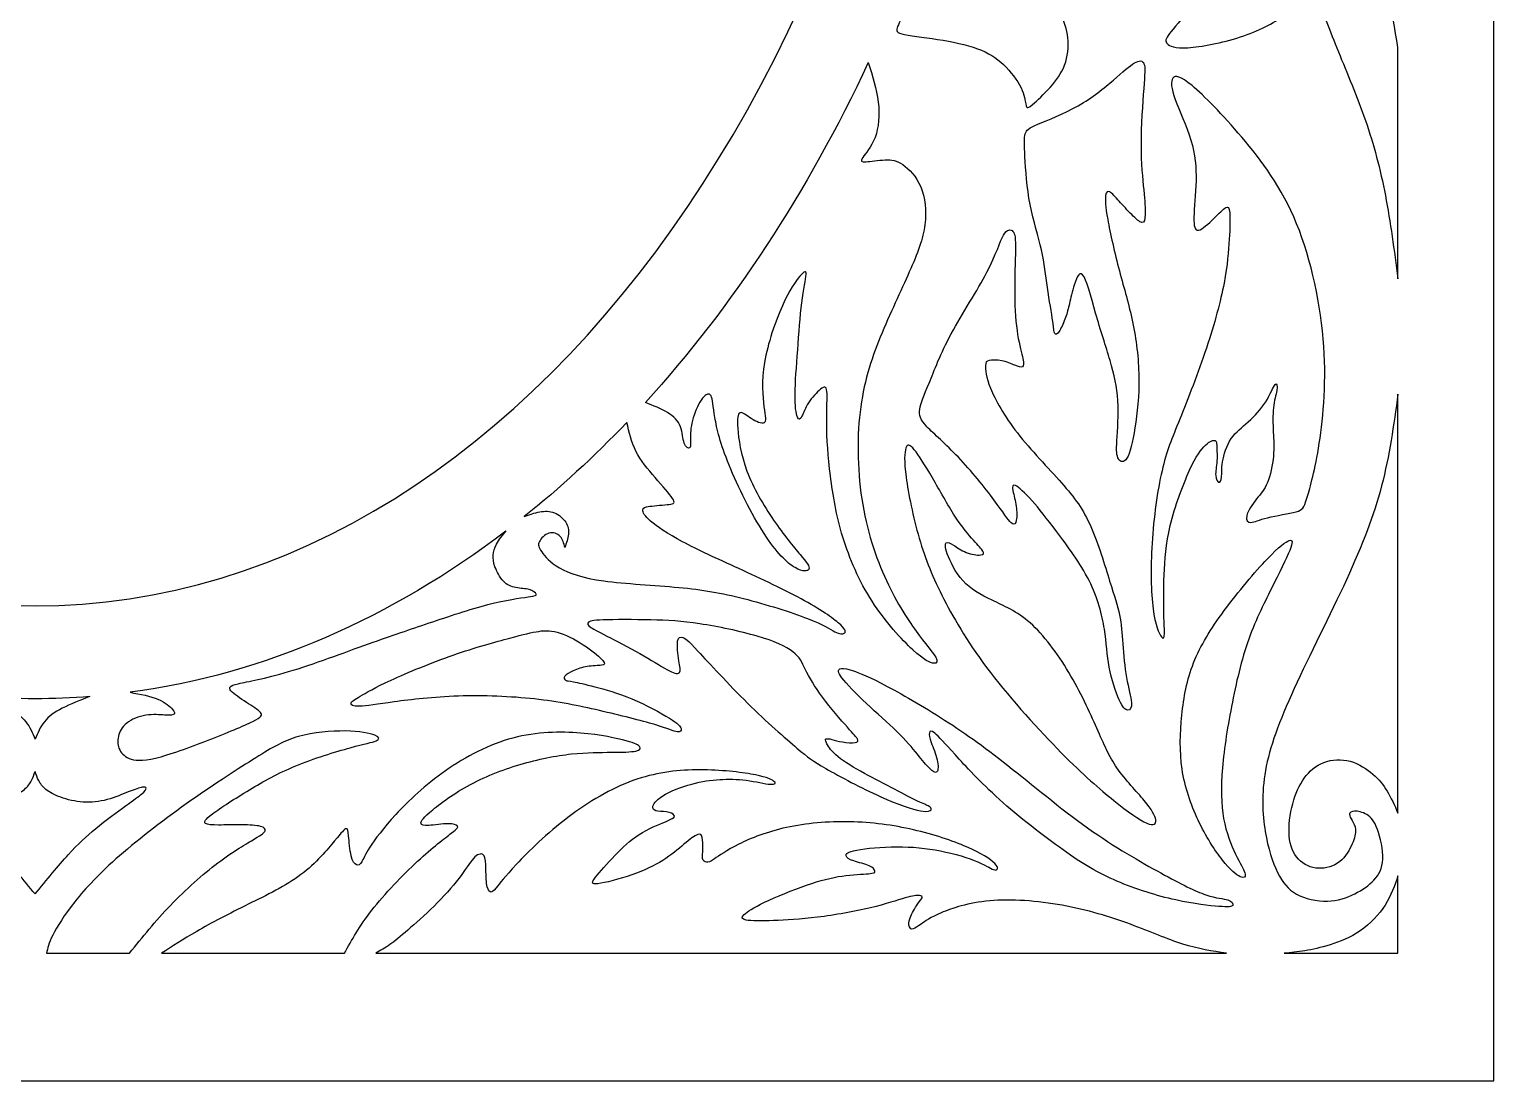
# Model space of a CAD drawing. Header units: millimetres. Extents: x 132 to 443, y 14 to 405.
# Drawn here: x 286.6 to 442.7, y 13.8 to 125.8 of the extents above; entities that cross this region are included whole.
import ezdxf

# ---------------------------------------------------------------- set-up
doc = ezdxf.new("R2010")
doc.units = ezdxf.units.MM
for name, color, linetype in [('Default', 7, 'Continuous'), ('DV1_Layer_1', 7, 'Continuous'), ('Layer_1', 7, 'Continuous')]:
    doc.layers.add(name, color=color, linetype=linetype)

# ---------------------------------------------------------------- blocks, each defined once
blk = doc.blocks.new('SE')
at = {"layer": 'DV1_Layer_1', "color": 7, "linetype": 'Continuous'}
for points, knots in [([(188.83, 209.61), (188.83, 129.43), (232.9, 64.4), (287.23, 64.4), (341.56, 64.4), (385.62, 129.43), (385.62, 209.61)], [0, 0, 0, 0, 0.333333, 0.333333, 0.333333, 1, 1, 1, 1]), ([(395.4, 152.5), (395.91, 153.67), (396.51, 155.11), (397.7, 157.11), (398.29, 157.68), (399.02, 157.83), (399.75, 157.98), (400.62, 157.72), (401.17, 157.82), (401.73, 157.92), (401.97, 158.38), (402.22, 158.84), (401.16, 159.29), (400.11, 159.73), (399.55, 160.86), (398.99, 161.99), (398.93, 163.81), (398.9, 165.54), (398.88, 167.27), (398.89, 168.92), (399.08, 170.33), (399.26, 171.74), (399.62, 172.93), (399.86, 173.57), (400.11, 174.21), (400.23, 174.31), (400.52, 174.09), (400.81, 173.87), (401.25, 173.33), (402.39, 171.2), (403.09, 169.62), (403.67, 168.04), (404.25, 166.46), (404.7, 164.89), (405.13, 162.33), (405.1, 161.35), (404.88, 159.89), (404.67, 159.42), (404.48, 158.95), (404.83, 158.79), (405.19, 158.64), (405.56, 158.56), (405.93, 158.49), (406.32, 158.51), (406.67, 158.79), (407.02, 159.08), (407.33, 159.63), (407.52, 160.09), (407.7, 160.55), (407.76, 160.91), (407.86, 161.04), (407.96, 161.18), (408.1, 161.09), (408.6, 160.58), (408.96, 160.15), (409.26, 159.01), (409.56, 157.86), (409.8, 156.01), (409.89, 154.09), (409.97, 152.18), (409.9, 150.21), (409.49, 148.33), (409.09, 146.45), (408.34, 144.67), (407.62, 143.36), (406.9, 142.06), (406.2, 141.23), (405.38, 140.38), (404.56, 139.53), (403.62, 138.66), (401.96, 137.56), (401.25, 137.33), (399.68, 137.04), (398.82, 136.99), (397.98, 137.12), (397.14, 137.26), (396.31, 137.59), (395.76, 137.91), (395.21, 138.23), (394.94, 138.54), (394.71, 138.66), (394.49, 138.77), (394.32, 138.69), (394.07, 137.89), (393.98, 137.17), (394.01, 136.11), (394.04, 135.04), (394.18, 133.63), (394.61, 132.15), (395.05, 130.67), (395.78, 129.13), (396.3, 128), (396.82, 126.88), (397.14, 126.16), (397.27, 125.26), (397.41, 124.36), (397.36, 123.28), (397.09, 122.36), (396.81, 121.44), (396.29, 120.68), (395.66, 119.93), (395.02, 119.18), (394.26, 118.44), (393.8, 118.02), (393.34, 117.61), (393.17, 117.52), (393.05, 117.51), (392.94, 117.49), (392.88, 117.55), (392.77, 118.22), (392.71, 118.84), (392.32, 119.61), (391.94, 120.39), (391.22, 121.34), (390.45, 122.07), (389.68, 122.81), (388.85, 123.34), (387.67, 123.76), (386.5, 124.19), (384.97, 124.52), (383.43, 124.76), (381.88, 124.99), (380.33, 125.13), (378.89, 125.55), (379.02, 125.82), (379.47, 126.83), (379.81, 127.58), (380.47, 128.44), (381.14, 129.3), (382.14, 130.29), (383.45, 131.26), (384.77, 132.23), (386.4, 133.19), (387.84, 134.37), (389.28, 135.54), (390.54, 136.94), (391.68, 138.37), (392.82, 139.8), (393.85, 141.26), (395.34, 143.53), (395.79, 144.34), (396.18, 144.9), (396.56, 145.45), (396.88, 145.75), (397.27, 145.89), (397.66, 146.03), (398.13, 146), (398.43, 145.85), (398.72, 145.7), (398.83, 145.43), (398.95, 145.15), (399.15, 145.85), (399.35, 146.55), (399.19, 147.1), (399.03, 147.64), (398.52, 148.03), (397.19, 148.3), (396.38, 148.18), (395.74, 148.01), (395.09, 147.84), (394.62, 147.61), (393.99, 147.44), (393.84, 147.5), (393.82, 147.86), (393.81, 148.22), (393.94, 148.9), (394.21, 149.67), (394.48, 150.45), (394.89, 151.34), (395.4, 152.5)], [0, 0, 0, 0, 0.016129, 0.016129, 0.032258, 0.032258, 0.032258, 0.048387, 0.048387, 0.048387, 0.064516, 0.064516, 0.064516, 0.080645, 0.080645, 0.080645, 0.096774, 0.096774, 0.096774, 0.112903, 0.112903, 0.112903, 0.129032, 0.129032, 0.129032, 0.145161, 0.145161, 0.145161, 0.16129, 0.16129, 0.177419, 0.177419, 0.177419, 0.193548, 0.193548, 0.209677, 0.209677, 0.225806, 0.225806, 0.225806, 0.241935, 0.241935, 0.241935, 0.258065, 0.258065, 0.258065, 0.274194, 0.274194, 0.274194, 0.290323, 0.290323, 0.290323, 0.306452, 0.306452, 0.322581, 0.322581, 0.322581, 0.33871, 0.33871, 0.33871, 0.354839, 0.354839, 0.354839, 0.370968, 0.370968, 0.370968, 0.387097, 0.387097, 0.387097, 0.403226, 0.403226, 0.419355, 0.419355, 0.435484, 0.435484, 0.435484, 0.451613, 0.451613, 0.451613, 0.467742, 0.467742, 0.467742, 0.483871, 0.483871, 0.5, 0.5, 0.5, 0.516129, 0.516129, 0.516129, 0.532258, 0.532258, 0.532258, 0.548387, 0.548387, 0.548387, 0.564516, 0.564516, 0.564516, 0.580645, 0.580645, 0.580645, 0.596774, 0.596774, 0.596774, 0.612903, 0.612903, 0.612903, 0.629032, 0.629032, 0.645161, 0.645161, 0.645161, 0.66129, 0.66129, 0.66129, 0.677419, 0.677419, 0.677419, 0.693548, 0.693548, 0.693548, 0.709677, 0.709677, 0.725806, 0.725806, 0.741935, 0.741935, 0.741935, 0.758065, 0.758065, 0.758065, 0.774194, 0.774194, 0.774194, 0.790323, 0.790323, 0.790323, 0.806452, 0.806452, 0.822581, 0.822581, 0.822581, 0.83871, 0.83871, 0.83871, 0.854839, 0.854839, 0.854839, 0.870968, 0.870968, 0.870968, 0.887097, 0.887097, 0.887097, 0.903226, 0.903226, 0.919355, 0.919355, 0.919355, 0.935484, 0.935484, 0.951613, 0.951613, 0.951613, 0.967742, 0.967742, 0.967742, 1, 1, 1, 1]), ([(432.5, 123.88), (431.85, 127.88), (431.19, 131.89), (430, 135.84), (428.81, 139.79), (427.09, 143.68), (424.16, 148.68), (421.23, 153.67), (417.08, 159.77), (414.27, 163.67), (411.47, 167.58), (410.01, 169.3), (409.19, 170.2), (408.38, 171.1), (408.21, 171.19), (408.11, 171.06), (408, 170.93), (407.98, 170.59), (408.39, 169.77), (408.81, 168.95), (409.66, 167.67), (410.82, 165.02), (411.98, 162.37), (413.44, 158.36), (414.49, 154.34), (415.53, 150.32), (416.16, 146.29), (416.06, 142.9), (415.96, 139.5), (415.13, 136.76), (414.03, 134.32), (412.93, 131.89), (410.18, 127.66), (408.58, 125.94), (408.15, 125.38), (407.72, 124.82), (407.66, 124.56), (407.9, 124.31), (408.15, 124.05), (409.24, 123.53), (416.02, 124.82), (419.28, 126.48), (420.35, 127.35), (421.43, 128.23), (421.94, 129.14), (422.42, 129.54), (422.89, 129.94), (423.32, 129.83), (423.9, 128.77), (424.49, 127.71), (425.98, 123.71), (428.15, 118.67), (429.04, 116.11), (429.93, 113.55), (430.61, 110.94), (431.16, 108.12), (431.7, 105.3), (432.1, 102.27), (432.5, 99.24)], [0, 0, 0, 0, 0.043478, 0.043478, 0.043478, 0.086957, 0.086957, 0.086957, 0.130435, 0.130435, 0.130435, 0.173913, 0.173913, 0.173913, 0.217391, 0.217391, 0.217391, 0.26087, 0.26087, 0.26087, 0.304348, 0.304348, 0.304348, 0.347826, 0.347826, 0.347826, 0.391304, 0.391304, 0.391304, 0.434783, 0.434783, 0.434783, 0.478261, 0.521739, 0.521739, 0.521739, 0.565217, 0.565217, 0.565217, 0.608696, 0.652174, 0.695652, 0.695652, 0.695652, 0.73913, 0.73913, 0.73913, 0.782609, 0.782609, 0.782609, 0.826087, 0.869565, 0.869565, 0.869565, 0.913043, 0.913043, 0.913043, 1, 1, 1, 1]), ([(376.04, 122.29), (376.49, 120.87), (376.94, 119.46), (377.1, 118.08), (377.27, 116.69), (377.15, 115.35), (376.77, 114.32), (376.38, 113.29), (375.72, 112.57), (375.45, 112.17), (375.18, 111.77), (375.41, 111.6), (377.12, 111.89), (377.83, 111.91), (378.53, 111.94), (379.07, 111.86), (379.73, 111.41), (380.39, 110.97), (381.16, 110.17), (381.63, 109.05), (382.1, 107.94), (382.45, 105.07), (380.73, 100.44), (378.33, 95.51), (377.32, 93.04), (376.32, 90.56), (375.52, 88.07), (375.16, 85.04), (374.81, 82.01), (374.89, 78.43), (375.45, 75.18), (376.01, 71.93), (378.07, 66.09), (381.85, 60.6), (382.99, 59.34), (383.23, 58.91), (383.48, 58.48), (383.31, 58.02), (381.99, 58.6), (380.79, 59.7), (379.59, 60.8), (377.84, 62.72), (376.45, 64.88), (375.06, 67.04), (374.03, 69.44), (373.33, 71.73), (372.63, 74.02), (372.26, 76.2), (372.01, 78.25), (371.75, 80.3), (371.62, 82.23), (371.61, 83.82), (371.59, 85.41), (371.7, 86.65), (371.63, 87.25), (371.57, 87.84), (371.34, 87.79), (370.96, 87.47), (370.57, 87.16), (370.03, 86.59), (369.67, 86.03), (369.31, 85.47), (369.14, 84.93), (368.97, 84.6), (368.8, 84.27), (368.62, 84.15), (368.48, 84.51), (368.34, 84.87), (368.22, 85.7), (368.24, 86.96), (368.25, 88.22), (368.39, 89.91), (368.52, 91.67), (368.65, 93.43), (368.77, 95.26), (368.95, 96.7), (369.14, 98.15), (369.4, 99.21), (369.41, 99.69), (369.43, 100.17), (369.21, 100.07), (368.31, 99.01), (367.63, 98.05), (366.88, 96.38), (366.13, 94.71), (365.32, 92.34), (364.65, 88.33), (364.79, 86.7), (364.92, 85.62), (365.06, 84.54), (365.18, 84.02), (364.94, 83.89), (364.69, 83.76), (363.47, 84.3), (362.63, 85.05), (362.38, 84.98), (362.13, 84.9), (362.05, 84.38), (362.13, 83.29), (362.21, 82.19), (362.45, 80.53), (363.11, 78.75), (363.78, 76.98), (364.87, 75.1), (367.02, 71.96), (368.08, 70.7), (368.78, 69.86), (369.48, 69.01), (369.83, 68.58), (369.72, 68.32), (369.62, 68.06), (369.08, 67.97), (368.23, 68.47), (367.39, 68.97), (366.25, 70.06), (364.93, 72.1), (363.62, 74.14), (362.13, 77.11), (361.2, 79.4), (360.27, 81.69), (359.89, 83.29), (359.69, 84.48), (359.49, 85.67), (359.47, 86.44), (359.28, 86.77), (359.09, 87.1), (358.75, 86.99), (358.38, 86.51), (358.01, 86.04), (357.2, 84.38), (357.03, 82.24), (357.15, 81.38), (357.02, 81.25), (356.89, 81.12), (356.57, 81.29), (356.42, 81.73), (356.26, 82.18), (356.26, 82.89), (355.78, 84.09), (355.3, 84.58), (354.64, 84.99), (353.98, 85.4), (353.13, 85.73), (352.28, 86.06)], [0, 0, 0, 0, 0.017857, 0.017857, 0.017857, 0.035714, 0.035714, 0.035714, 0.053571, 0.053571, 0.053571, 0.071429, 0.089286, 0.089286, 0.089286, 0.107143, 0.107143, 0.107143, 0.125, 0.125, 0.125, 0.142857, 0.160714, 0.178571, 0.178571, 0.178571, 0.196429, 0.196429, 0.196429, 0.214286, 0.214286, 0.214286, 0.232143, 0.25, 0.267857, 0.267857, 0.267857, 0.285714, 0.303571, 0.303571, 0.303571, 0.321429, 0.321429, 0.321429, 0.339286, 0.339286, 0.339286, 0.357143, 0.357143, 0.357143, 0.375, 0.375, 0.375, 0.392857, 0.392857, 0.392857, 0.410714, 0.410714, 0.410714, 0.428571, 0.428571, 0.428571, 0.446429, 0.446429, 0.446429, 0.464286, 0.464286, 0.464286, 0.482143, 0.482143, 0.482143, 0.5, 0.5, 0.5, 0.517857, 0.517857, 0.517857, 0.535714, 0.535714, 0.535714, 0.553571, 0.553571, 0.571429, 0.571429, 0.571429, 0.589286, 0.589286, 0.607143, 0.607143, 0.607143, 0.625, 0.625, 0.625, 0.642857, 0.660714, 0.660714, 0.660714, 0.678571, 0.678571, 0.678571, 0.696429, 0.696429, 0.696429, 0.714286, 0.714286, 0.732143, 0.732143, 0.732143, 0.75, 0.75, 0.75, 0.767857, 0.767857, 0.767857, 0.785714, 0.785714, 0.785714, 0.803571, 0.803571, 0.803571, 0.821429, 0.821429, 0.821429, 0.839286, 0.839286, 0.839286, 0.857143, 0.857143, 0.857143, 0.875, 0.892857, 0.910714, 0.910714, 0.910714, 0.928571, 0.928571, 0.928571, 0.946429, 0.946429, 0.964286, 0.964286, 0.964286, 1, 1, 1, 1]), ([(402.18, 120.43), (401.19, 119.58), (398.67, 117.52), (393.35, 115.46), (392.66, 114.95), (392.66, 113.57), (392.74, 112.24), (392.81, 110.91), (392.95, 108.94), (393.29, 107.15), (393.64, 105.36), (394.18, 103.76), (394.51, 102.33), (394.84, 100.9), (394.95, 99.64), (395.14, 98.31), (395.33, 96.97), (395.58, 95.57), (395.71, 94.71), (395.84, 93.86), (395.84, 93.54), (395.92, 93.41), (396.01, 93.28), (396.17, 93.33), (396.38, 93.63), (396.58, 93.92), (396.82, 94.45), (397.19, 95.43), (397.31, 95.88), (397.44, 96.42), (397.57, 96.96), (397.69, 97.58), (397.92, 98.37), (398.15, 99.16), (398.49, 100.12), (398.89, 99.68), (399.29, 99.23), (399.75, 97.39), (400.27, 95.59), (400.79, 93.8), (401.37, 92.05), (401.81, 90.54), (402.25, 89.02), (402.57, 87.73), (402.65, 86.26), (402.74, 84.78), (402.6, 83.12), (402.54, 82.02), (402.48, 80.92), (402.51, 80.37), (402.71, 80.05), (402.91, 79.72), (403.28, 79.6), (403.61, 80.13), (403.94, 80.66), (404.23, 81.83), (404.47, 83.38), (404.71, 84.93), (405.11, 88.76), (404.6, 92.82), (404.21, 94.67), (403.83, 96.52), (403.31, 98.18), (402.81, 100.08), (402.31, 101.98), (401.34, 106.28), (401.28, 107.71), (401.34, 108.12), (401.39, 108.54), (401.54, 108.65), (401.78, 108.51), (402.02, 108.37), (402.37, 107.96), (402.78, 107.51), (403.2, 107.05), (403.68, 106.53), (404.13, 106.09), (404.57, 105.65), (404.97, 105.27), (405.21, 105.25), (405.46, 105.22), (405.54, 105.53), (405.56, 106.1), (405.57, 106.68), (405.52, 107.51), (405.4, 108.72), (405.29, 109.94), (404.94, 113.14), (405.29, 117.95), (405.4, 119.51), (405.52, 121.07), (405.63, 122.5), (404.94, 122.56), (404.41, 122.25), (403.88, 121.93), (403.17, 121.27), (402.18, 120.43)], [0, 0, 0, 0, 0.026316, 0.052632, 0.078947, 0.105263, 0.105263, 0.105263, 0.131579, 0.131579, 0.131579, 0.157895, 0.157895, 0.157895, 0.184211, 0.184211, 0.184211, 0.210526, 0.210526, 0.210526, 0.236842, 0.236842, 0.236842, 0.263158, 0.263158, 0.263158, 0.289474, 0.289474, 0.315789, 0.315789, 0.315789, 0.342105, 0.342105, 0.342105, 0.368421, 0.368421, 0.368421, 0.394737, 0.394737, 0.394737, 0.421053, 0.421053, 0.421053, 0.447368, 0.447368, 0.447368, 0.473684, 0.473684, 0.473684, 0.5, 0.5, 0.5, 0.526316, 0.526316, 0.526316, 0.552632, 0.552632, 0.552632, 0.578947, 0.605263, 0.605263, 0.605263, 0.631579, 0.631579, 0.631579, 0.657895, 0.684211, 0.684211, 0.684211, 0.710526, 0.710526, 0.710526, 0.736842, 0.736842, 0.736842, 0.763158, 0.763158, 0.763158, 0.789474, 0.789474, 0.789474, 0.815789, 0.815789, 0.815789, 0.842105, 0.842105, 0.842105, 0.868421, 0.894737, 0.894737, 0.894737, 0.921053, 0.947368, 0.947368, 0.947368, 1, 1, 1, 1]), ([(409.25, 84.3), (410.09, 86.39), (411.21, 89.25), (412.08, 91.87), (412.96, 94.48), (413.59, 96.86), (413.96, 98.79), (414.33, 100.72), (414.44, 102.21), (414.52, 103.46), (414.59, 104.7), (414.62, 105.7), (414.57, 106.28), (414.53, 106.85), (414.42, 106.99), (414.14, 106.83), (413.87, 106.68), (413.44, 106.22), (412.88, 105.68), (412.33, 105.13), (411.64, 104.5), (411.24, 104.43), (410.84, 104.36), (410.61, 105.33), (411.12, 109.71), (410.78, 113.92), (409.18, 117.18), (408.75, 118.37), (408.32, 119.56), (408.26, 120.3), (408.51, 120.63), (408.75, 120.96), (409.29, 120.87), (410.55, 119.83), (411.81, 118.78), (413.79, 116.78), (415.86, 114.33), (417.94, 111.89), (420.11, 108.99), (421.7, 105.12), (423.29, 101.24), (424.29, 96.37), (424.59, 92.05), (424.89, 87.73), (424.09, 80.17), (423.06, 76.74), (422.76, 75.78), (422.46, 74.82), (422.37, 74.62), (421.64, 74.42), (420.91, 74.22), (419.54, 74.02), (418.61, 73.79), (417.68, 73.56), (417.19, 73.31), (416.83, 73.29), (416.48, 73.28), (416.25, 73.51), (416.38, 73.99), (416.51, 74.48), (416.99, 75.22), (417.44, 75.8), (417.88, 76.37), (418.28, 76.77), (418.59, 77.53), (418.91, 78.29), (419.37, 80.52), (419.25, 82.06), (419.21, 82.92), (419.17, 83.78), (419.11, 85.67), (419.51, 86.87), (419.58, 87.36), (419.65, 87.84), (419.6, 88.22), (419.41, 87.99), (419.22, 87.76), (418.91, 86.93), (418.41, 86.14), (417.91, 85.35), (417.22, 84.61), (416.55, 84.01), (415.88, 83.41), (415.22, 82.95), (414.73, 82.22), (414.24, 81.49), (413.93, 80.49), (413.8, 79.73), (413.67, 78.97), (413.73, 78.46), (413.7, 78.1), (413.67, 77.74), (413.44, 77.34), (413.1, 77.86), (413.07, 78.27), (413.04, 78.69), (413.16, 79.26), (413.2, 79.79), (413.24, 80.32), (413.21, 80.8), (413.2, 81.2), (413.19, 81.61), (413.19, 81.92), (413, 82.01), (412.81, 82.09), (412.07, 81.81), (410.98, 80.37), (410.28, 78.84), (409.58, 77.31), (407.86, 72.62), (407.52, 67.64), (407.52, 63), (407.63, 61.86), (407.62, 61.44), (407.6, 61.03), (407.52, 60.77), (407.28, 61.1), (407.03, 61.43), (406.63, 62.34), (406.4, 64.08), (406.17, 65.81), (406.06, 70.9), (406.86, 76.68), (407.35, 78.79), (407.83, 80.89), (408.41, 82.21), (409.25, 84.3)], [0, 0, 0, 0, 0.019608, 0.019608, 0.019608, 0.039216, 0.039216, 0.039216, 0.058824, 0.058824, 0.058824, 0.078431, 0.078431, 0.078431, 0.098039, 0.098039, 0.098039, 0.117647, 0.117647, 0.117647, 0.137255, 0.137255, 0.137255, 0.156863, 0.176471, 0.196078, 0.215686, 0.215686, 0.215686, 0.235294, 0.235294, 0.235294, 0.254902, 0.254902, 0.254902, 0.27451, 0.27451, 0.27451, 0.294118, 0.294118, 0.294118, 0.313725, 0.313725, 0.313725, 0.333333, 0.352941, 0.352941, 0.352941, 0.372549, 0.372549, 0.372549, 0.392157, 0.392157, 0.392157, 0.411765, 0.411765, 0.411765, 0.431373, 0.431373, 0.431373, 0.45098, 0.45098, 0.45098, 0.470588, 0.470588, 0.470588, 0.490196, 0.509804, 0.509804, 0.509804, 0.529412, 0.54902, 0.54902, 0.54902, 0.568627, 0.568627, 0.568627, 0.588235, 0.588235, 0.588235, 0.607843, 0.607843, 0.607843, 0.627451, 0.627451, 0.627451, 0.647059, 0.647059, 0.647059, 0.666667, 0.666667, 0.666667, 0.686275, 0.705882, 0.705882, 0.705882, 0.72549, 0.72549, 0.72549, 0.745098, 0.745098, 0.745098, 0.764706, 0.764706, 0.764706, 0.784314, 0.803922, 0.803922, 0.803922, 0.823529, 0.843137, 0.862745, 0.882353, 0.882353, 0.882353, 0.901961, 0.901961, 0.901961, 0.921569, 0.921569, 0.921569, 0.941176, 0.960784, 0.960784, 0.960784, 1, 1, 1, 1]), ([(401.77, 67.04), (401.25, 68.7), (399.88, 73.39), (398.05, 75.91), (396.64, 77.5), (395.24, 79.09), (393.35, 81), (391.93, 82.82), (390.52, 84.64), (389.57, 86.36), (389.07, 87.59), (388.57, 88.82), (388.51, 89.56), (388.53, 89.98), (388.54, 90.39), (388.63, 90.48), (388.93, 90.54), (389.23, 90.59), (389.75, 90.62), (390.26, 90.52), (390.78, 90.42), (391.29, 90.19), (391.68, 90.03), (392.06, 89.88), (392.58, 89.71), (392.66, 90.48), (392.15, 92.14), (391.96, 93.3), (391.78, 94.46), (391.66, 95.94), (391.65, 97.62), (391.63, 99.29), (391.72, 101.15), (391.73, 102.34), (391.75, 103.53), (391.63, 104.56), (390.83, 104.56), (390.45, 103.89), (390.06, 103.21), (389.32, 100.52), (386.05, 95.54), (384.89, 93.4), (383.74, 91.25), (383.05, 89.45), (382.52, 88.13), (381.99, 86.81), (381.62, 85.98), (381.52, 85.34), (381.42, 84.7), (381.59, 84.24), (382.3, 83.48), (383.02, 82.72), (384.28, 81.66), (385.64, 80.23), (387, 78.8), (388.46, 77), (389.44, 75.68), (390.43, 74.36), (390.95, 73.53), (391.28, 73.23), (391.61, 72.93), (391.75, 73.16), (391.82, 73.53), (391.89, 73.91), (391.89, 74.94), (391.38, 76.83), (391.38, 77.68), (393.44, 75.8), (395.04, 73.74), (396.14, 72.28), (397.24, 70.82), (398.65, 68.93), (399.58, 67.08), (400.51, 65.24), (400.96, 63.43), (401.21, 61.92), (401.45, 60.4), (401.48, 59.17), (401.72, 57.87), (401.97, 56.56), (402.42, 55.19), (402.8, 54.37), (403.17, 53.56), (403.45, 53.3), (403.7, 53.29), (403.94, 53.27), (404.14, 53.5), (404.1, 54.09), (404.06, 54.67), (403.77, 55.62), (403.57, 56.75), (403.37, 57.88), (403.14, 60.51), (403.03, 62.46), (402.82, 63.43), (402.62, 64.41), (402.28, 65.38), (401.77, 67.04)], [0, 0, 0, 0, 0.025, 0.05, 0.05, 0.05, 0.075, 0.075, 0.075, 0.1, 0.1, 0.1, 0.125, 0.125, 0.125, 0.15, 0.15, 0.15, 0.175, 0.175, 0.175, 0.2, 0.2, 0.2, 0.225, 0.25, 0.275, 0.275, 0.275, 0.3, 0.3, 0.3, 0.325, 0.325, 0.325, 0.35, 0.375, 0.375, 0.375, 0.4, 0.425, 0.425, 0.425, 0.45, 0.45, 0.45, 0.475, 0.475, 0.475, 0.5, 0.5, 0.5, 0.525, 0.525, 0.525, 0.55, 0.55, 0.55, 0.575, 0.575, 0.575, 0.6, 0.6, 0.6, 0.625, 0.65, 0.675, 0.7, 0.725, 0.725, 0.725, 0.75, 0.75, 0.75, 0.775, 0.775, 0.775, 0.8, 0.8, 0.8, 0.825, 0.825, 0.825, 0.85, 0.85, 0.85, 0.875, 0.875, 0.875, 0.9, 0.9, 0.9, 0.925, 0.95, 0.95, 0.95, 1, 1, 1, 1]), ([(432.5, 86.96), (432.05, 83.67), (431.59, 80.37), (430.76, 77.18), (429.93, 73.99), (427.52, 67.81), (423.06, 59.11), (421.44, 55.58), (419.83, 52.04), (418.82, 49.32), (418.38, 46.86), (417.94, 44.4), (418.05, 42.2), (418.35, 40.36), (418.65, 38.53), (419.14, 37.07), (419.67, 35.99), (420.2, 34.9), (420.77, 34.18), (421.69, 33.68), (422.6, 33.18), (425.12, 32.61), (427.07, 33.3), (427.9, 33.71), (428.73, 34.13), (429.41, 34.61), (429.94, 35.18), (430.47, 35.76), (430.84, 36.41), (430.89, 37.4), (430.93, 38.39), (430.64, 39.71), (430.31, 40.58), (429.99, 41.45), (429.61, 41.88), (429.17, 42.15), (428.73, 42.42), (428.21, 42.54), (427.87, 42.53), (427.52, 42.51), (427.35, 42.37), (427.34, 42.18), (427.32, 42), (427.47, 41.77), (427.62, 41.51), (427.78, 41.25), (428.12, 40.68), (427.9, 39.65), (427.62, 39.02), (427.35, 38.39), (426.92, 37.65), (426.29, 37.14), (425.66, 36.64), (424.83, 36.39), (424.03, 36.43), (423.23, 36.47), (422.46, 36.82), (421.9, 37.4), (421.34, 37.99), (420.65, 39.65), (421.17, 43.51), (422.37, 46.17), (423.75, 47.38), (424.6, 47.71), (425.46, 48.03), (426.49, 48.09), (427.42, 47.83), (428.35, 47.58), (429.18, 47), (429.83, 46.45), (430.47, 45.89), (430.93, 45.34), (431.34, 44.66), (431.76, 43.97), (432.13, 43.14), (432.5, 42.31)], [0, 0, 0, 0, 0.033333, 0.033333, 0.033333, 0.066667, 0.1, 0.1, 0.1, 0.133333, 0.133333, 0.133333, 0.166667, 0.166667, 0.166667, 0.2, 0.2, 0.2, 0.233333, 0.233333, 0.233333, 0.266667, 0.3, 0.3, 0.3, 0.333333, 0.333333, 0.333333, 0.366667, 0.366667, 0.366667, 0.4, 0.4, 0.4, 0.433333, 0.433333, 0.433333, 0.466667, 0.466667, 0.466667, 0.5, 0.5, 0.5, 0.533333, 0.533333, 0.533333, 0.566667, 0.6, 0.6, 0.6, 0.633333, 0.633333, 0.633333, 0.666667, 0.666667, 0.666667, 0.7, 0.7, 0.7, 0.733333, 0.766667, 0.8, 0.833333, 0.833333, 0.833333, 0.866667, 0.866667, 0.866667, 0.9, 0.9, 0.9, 0.933333, 0.933333, 0.933333, 1, 1, 1, 1]), ([(339.37, 73.9), (339.92, 74.1), (340.48, 74.31), (341.02, 74.41), (341.56, 74.51), (342.09, 74.51), (342.58, 74.31), (343.07, 74.11), (343.53, 73.71), (343.79, 73.31), (344.06, 72.9), (344.13, 72.48), (344.08, 72.03), (344.03, 71.58), (343.86, 71.1), (343.69, 70.61), (343.59, 71.06), (343.49, 71.5), (343.2, 71.8), (342.91, 72.1), (342.44, 72.26), (341.56, 72), (341.14, 71.58), (340.98, 71.24), (340.81, 70.9), (340.9, 70.63), (341.23, 70.16), (341.56, 69.69), (342.13, 69.01), (343.13, 68.44), (344.13, 67.86), (345.56, 67.37), (350.13, 66.74), (353.27, 66.6), (355.83, 66.36), (358.39, 66.12), (360.38, 65.77), (362.74, 65.17), (365.11, 64.57), (367.85, 63.72), (369.57, 63.04), (371.29, 62.37), (371.99, 61.89), (372.49, 61.64), (372.99, 61.39), (373.29, 61.37), (373.47, 61.47), (373.64, 61.57), (373.7, 61.79), (373.1, 62.36), (372.49, 62.93), (371.22, 63.86), (369.25, 64.94), (367.28, 66.03), (364.61, 67.27), (362.25, 68.36), (359.89, 69.44), (357.85, 70.37), (354.65, 72.07), (352.34, 73.61), (352, 74.38), (352, 74.62), (352.01, 74.85), (352.2, 74.94), (352.76, 75.01), (353.32, 75.08), (354.27, 75.14), (354.81, 75.21), (355.35, 75.28), (355.49, 75.37), (355.18, 75.84), (354.87, 76.31), (354.1, 77.17), (352.55, 78.95), (351.78, 79.88), (351.28, 80.87), (350.78, 81.86), (350.55, 82.91), (350.31, 83.95)], [0, 0, 0, 0, 0.034483, 0.034483, 0.034483, 0.068966, 0.068966, 0.068966, 0.103448, 0.103448, 0.103448, 0.137931, 0.137931, 0.137931, 0.172414, 0.172414, 0.172414, 0.206897, 0.206897, 0.206897, 0.241379, 0.241379, 0.275862, 0.275862, 0.275862, 0.310345, 0.310345, 0.310345, 0.344828, 0.344828, 0.344828, 0.37931, 0.37931, 0.413793, 0.413793, 0.413793, 0.448276, 0.448276, 0.448276, 0.482759, 0.482759, 0.482759, 0.517241, 0.517241, 0.517241, 0.551724, 0.551724, 0.551724, 0.586207, 0.586207, 0.586207, 0.62069, 0.62069, 0.62069, 0.655172, 0.655172, 0.655172, 0.689655, 0.689655, 0.724138, 0.758621, 0.758621, 0.758621, 0.793103, 0.793103, 0.793103, 0.827586, 0.827586, 0.827586, 0.862069, 0.862069, 0.862069, 0.896552, 0.896552, 0.931034, 0.931034, 0.931034, 1, 1, 1, 1]), ([(396.61, 48.75), (394.27, 51.13), (391.32, 54.36), (389.07, 57.28), (386.83, 60.2), (383.74, 65.41), (382.13, 69.36), (381.47, 71.6), (380.82, 73.85), (380.3, 76.37), (380.07, 78.1), (379.84, 79.83), (379.9, 80.78), (380.06, 81.22), (380.21, 81.66), (380.47, 81.61), (380.94, 81.03), (381.42, 80.46), (382.1, 79.37), (382.88, 78.04), (383.65, 76.71), (384.51, 75.14), (385.28, 73.95), (386.05, 72.76), (387.43, 71.16), (388.11, 70.47), (388.26, 70.23), (388.4, 69.99), (388.29, 69.7), (387.03, 69.87), (386.48, 70.09), (385.94, 70.3), (385.48, 70.64), (385.12, 70.87), (384.77, 71.1), (384.51, 71.22), (384.36, 71.12), (384.22, 71.02), (384.19, 70.7), (384.46, 69.94), (384.74, 69.18), (385.31, 67.98), (386.12, 67.08), (386.94, 66.18), (388, 65.58), (389.23, 64.99), (390.46, 64.41), (393.27, 63.26), (397.64, 57.42), (399.65, 53.07), (400.41, 51.35), (401.16, 49.64), (401.68, 48.38), (402.55, 47.12), (403.43, 45.86), (404.66, 44.6), (405.46, 43.64), (406.26, 42.68), (406.63, 42.02), (406.69, 41.58), (406.75, 41.14), (406.49, 40.91), (405.73, 41.24), (404.97, 41.57), (403.71, 42.45), (402.21, 43.66), (400.71, 44.86), (398.96, 46.37), (396.61, 48.75)], [0, 0, 0, 0, 0.037037, 0.037037, 0.037037, 0.074074, 0.111111, 0.111111, 0.111111, 0.148148, 0.148148, 0.148148, 0.185185, 0.185185, 0.185185, 0.222222, 0.222222, 0.222222, 0.259259, 0.259259, 0.259259, 0.296296, 0.296296, 0.296296, 0.333333, 0.37037, 0.37037, 0.37037, 0.407407, 0.444444, 0.444444, 0.444444, 0.481481, 0.481481, 0.481481, 0.518519, 0.518519, 0.518519, 0.555556, 0.555556, 0.555556, 0.592593, 0.592593, 0.592593, 0.62963, 0.62963, 0.62963, 0.666667, 0.703704, 0.740741, 0.740741, 0.740741, 0.777778, 0.777778, 0.777778, 0.814815, 0.814815, 0.814815, 0.851852, 0.851852, 0.851852, 0.888889, 0.888889, 0.888889, 0.925926, 0.925926, 0.925926, 1, 1, 1, 1]), ([(297.35, 55.18), (298.45, 54.98), (299.54, 54.79), (300.33, 54.45), (301.13, 54.12), (301.63, 53.65), (301.89, 53.36), (302.14, 53.06), (302.16, 52.95), (302.04, 52.86), (301.93, 52.78), (301.69, 52.72), (300.76, 52.76), (299.39, 52.96), (297.76, 52.42), (297.2, 52.04), (296.63, 51.66), (296.32, 51.18), (296.16, 50.68), (296, 50.18), (296, 49.15), (296.69, 48.38), (297.25, 48.14), (297.82, 47.91), (298.6, 47.82), (300.07, 48.17), (301.54, 48.52), (303.7, 49.31), (305.69, 50.08), (307.67, 50.85), (309.48, 51.61), (311.4, 52.56), (311.5, 52.76), (311.25, 53.04), (311, 53.32), (310.4, 53.68), (309.75, 54.1), (309.1, 54.52), (308.4, 55.01), (308.11, 55.34), (307.81, 55.68), (307.93, 55.86), (308.89, 56.1), (309.86, 56.33), (311.67, 56.62), (314.25, 57.39), (316.84, 58.16), (320.19, 59.42), (322.78, 60.35), (325.36, 61.27), (327.18, 61.87), (329.23, 62.57), (331.29, 63.26), (333.59, 64.04), (335.5, 64.54), (337.42, 65.03), (338.94, 65.23), (340.6, 65.47), (340.73, 65.52), (340.65, 65.65), (340.57, 65.79), (340.29, 66.02), (339.89, 66.13), (339.49, 66.24), (338.97, 66.24), (338.49, 66.34), (338, 66.43), (337.54, 66.61), (337.15, 67.02), (336.76, 67.43), (336.43, 68.06), (336.07, 69.06), (336.05, 69.43), (336.09, 70.17), (336.16, 70.54), (336.41, 70.98), (336.64, 71.39), (337.06, 71.93), (337.46, 72.4)], [0, 0, 0, 0, 0.033333, 0.033333, 0.033333, 0.066667, 0.066667, 0.066667, 0.1, 0.1, 0.1, 0.133333, 0.133333, 0.166667, 0.2, 0.2, 0.2, 0.233333, 0.233333, 0.233333, 0.266667, 0.3, 0.3, 0.3, 0.333333, 0.333333, 0.333333, 0.366667, 0.366667, 0.366667, 0.4, 0.4, 0.433333, 0.433333, 0.433333, 0.466667, 0.466667, 0.466667, 0.5, 0.5, 0.5, 0.533333, 0.533333, 0.533333, 0.566667, 0.566667, 0.566667, 0.6, 0.6, 0.6, 0.633333, 0.633333, 0.633333, 0.666667, 0.666667, 0.666667, 0.7, 0.7, 0.733333, 0.733333, 0.733333, 0.766667, 0.766667, 0.766667, 0.8, 0.8, 0.8, 0.833333, 0.833333, 0.833333, 0.866667, 0.866667, 0.9, 0.9, 0.933333, 0.933333, 0.933333, 1, 1, 1, 1]), ([(337.46, 72.4), (337.44, 72.39), (337.42, 72.37), (337.4, 72.36), (325.26, 63.11), (311.72, 57.11), (297.35, 55.18)], [0, 0, 0, 0, 0.333333, 0.333333, 0.333333, 1, 1, 1, 1]), ([(413.73, 46.36), (413.86, 48.4), (414.21, 50.76), (414.67, 53.22), (415.13, 55.68), (415.7, 58.22), (416.46, 60.44), (417.22, 62.66), (418.17, 64.55), (419.01, 66.24), (419.85, 67.93), (420.6, 69.41), (420.96, 70.3), (421.31, 71.19), (421.26, 71.76), (419.83, 70.73), (418.55, 69.38), (417.28, 68.04), (413.61, 63.69), (411.44, 60.14), (410.72, 58.32), (410.01, 56.51), (409.66, 54.65), (409.46, 52.74), (409.26, 50.84), (409.21, 48.89), (409.49, 46.99), (409.78, 45.09), (411.04, 41.37), (412.98, 38.33), (413.8, 37.3), (414.62, 36.27), (415.27, 35.73), (415.69, 35.53), (416.1, 35.33), (416.28, 35.47), (416.2, 35.81), (416.13, 36.16), (415.82, 36.7), (415.37, 37.59), (414.93, 38.48), (414.36, 39.71), (414.03, 41.17), (413.7, 42.63), (413.61, 44.33), (413.73, 46.36)], [0, 0, 0, 0, 0.055556, 0.055556, 0.055556, 0.111111, 0.111111, 0.111111, 0.166667, 0.166667, 0.166667, 0.222222, 0.222222, 0.222222, 0.277778, 0.333333, 0.333333, 0.333333, 0.388889, 0.444444, 0.444444, 0.444444, 0.5, 0.5, 0.5, 0.555556, 0.555556, 0.555556, 0.611111, 0.666667, 0.666667, 0.666667, 0.722222, 0.722222, 0.722222, 0.777778, 0.777778, 0.777778, 0.833333, 0.833333, 0.833333, 0.888889, 0.888889, 0.888889, 1, 1, 1, 1]), ([(368.44, 49.24), (367.22, 50.28), (365.22, 52.01), (363.18, 54.02), (361.14, 56.03), (359.05, 58.33), (357.89, 59.56), (356.74, 60.79), (356.51, 60.95), (356.27, 61.02), (356.04, 61.1), (355.79, 61.1), (355.72, 60.63), (355.65, 60.16), (355.75, 59.22), (355.85, 58.55), (355.95, 57.88), (356.05, 57.48), (355.93, 57.3), (355.81, 57.12), (355.47, 57.16), (354.2, 57.8), (353.27, 58.4), (350.97, 59.73), (349.6, 60.46), (348.56, 60.99), (347.53, 61.52), (346.83, 61.85), (346.11, 62.35), (346.1, 62.52), (346.22, 62.64), (346.34, 62.77), (346.86, 62.94), (353.15, 62.94), (356.15, 62.77), (358.09, 62.48), (360.02, 62.19), (362.39, 61.69), (366.02, 60.63), (367.28, 60.07), (368.01, 59.51), (368.75, 58.95), (368.96, 58.38), (369.35, 57.59), (369.75, 56.8), (370.32, 55.8), (371.16, 54.66), (372, 53.52), (373.12, 52.23), (373.81, 51.46), (374.5, 50.68), (374.77, 50.41), (374.89, 50.21), (375, 50.01), (374.96, 49.88), (374.65, 49.83), (374.34, 49.78), (373.77, 49.81), (373.3, 49.89), (372.83, 49.96), (372.46, 50.09), (372.17, 50.16), (371.87, 50.24), (371.66, 50.25), (371.55, 50.21), (371.45, 50.18), (371.45, 50.01), (371.96, 49.06), (372.57, 48.52), (373.19, 47.98), (374.16, 47.37), (375.22, 46.77), (376.29, 46.17), (377.44, 45.58), (378.47, 45.04), (379.5, 44.51), (380.4, 44.02), (381.06, 43.7), (381.73, 43.38), (382.16, 43.22), (382.42, 43.08), (382.68, 42.94), (382.78, 42.81), (382.73, 42.67), (382.67, 42.54), (382.46, 42.4), (381.61, 42.56), (380.76, 42.72), (379.27, 43.2), (377.32, 44.07), (375.37, 44.95), (372.96, 46.24), (371.53, 47.05), (370.1, 47.87), (369.66, 48.21), (368.44, 49.24)], [0, 0, 0, 0, 0.027778, 0.027778, 0.027778, 0.055556, 0.055556, 0.055556, 0.083333, 0.083333, 0.083333, 0.111111, 0.111111, 0.111111, 0.138889, 0.138889, 0.138889, 0.166667, 0.166667, 0.166667, 0.194444, 0.194444, 0.222222, 0.222222, 0.25, 0.25, 0.25, 0.277778, 0.277778, 0.305556, 0.305556, 0.305556, 0.333333, 0.361111, 0.388889, 0.388889, 0.388889, 0.416667, 0.416667, 0.444444, 0.444444, 0.444444, 0.472222, 0.472222, 0.472222, 0.5, 0.5, 0.5, 0.527778, 0.527778, 0.527778, 0.555556, 0.555556, 0.555556, 0.583333, 0.583333, 0.583333, 0.611111, 0.611111, 0.611111, 0.638889, 0.638889, 0.638889, 0.666667, 0.666667, 0.666667, 0.694444, 0.722222, 0.722222, 0.722222, 0.75, 0.75, 0.75, 0.777778, 0.777778, 0.777778, 0.805556, 0.805556, 0.805556, 0.833333, 0.833333, 0.833333, 0.861111, 0.861111, 0.861111, 0.888889, 0.888889, 0.888889, 0.916667, 0.916667, 0.916667, 0.944444, 0.944444, 0.944444, 1, 1, 1, 1]), ([(337.83, 60.96), (336.33, 60.56), (334.16, 59.97), (331.8, 59.15), (329.45, 58.33), (326.91, 57.28), (325.17, 56.48), (323.44, 55.68), (322.51, 55.13), (321.89, 54.76), (321.27, 54.39), (320.95, 54.19), (320.87, 53.83), (321.09, 53.68), (321.81, 53.7), (322.52, 53.72), (323.72, 53.92), (327.31, 54.41), (329.69, 54.69), (332.35, 54.78), (335, 54.86), (337.93, 54.75), (340.47, 54.47), (343.01, 54.19), (345.17, 53.75), (347.38, 53.24), (349.6, 52.73), (351.87, 52.16), (353.3, 51.74), (354.72, 51.31), (355.31, 51.02), (356.02, 50.91), (356.28, 51.25), (355.51, 52.15), (352.34, 53.86), (349.35, 55.11), (347.95, 55.49), (345.83, 56.05), (345.1, 56.22), (344.62, 56.3), (344.14, 56.39), (343.91, 56.39), (343.63, 56.55), (343.57, 56.7), (343.71, 56.89), (343.84, 57.08), (344.17, 57.29), (345.01, 57.68), (345.53, 57.85), (346.09, 57.93), (346.66, 58.02), (347.27, 58.02), (347.61, 58.07), (347.95, 58.12), (348.03, 58.22), (347.47, 58.89), (346.84, 59.46), (345.99, 60.04), (345.14, 60.62), (344.07, 61.2), (342.33, 61.79), (341.66, 61.79), (340.91, 61.68), (340.16, 61.57), (339.33, 61.36), (337.83, 60.96)], [0, 0, 0, 0, 0.037037, 0.037037, 0.037037, 0.074074, 0.074074, 0.074074, 0.111111, 0.111111, 0.111111, 0.148148, 0.148148, 0.185185, 0.185185, 0.185185, 0.222222, 0.222222, 0.259259, 0.259259, 0.259259, 0.296296, 0.296296, 0.296296, 0.333333, 0.333333, 0.333333, 0.37037, 0.37037, 0.37037, 0.407407, 0.407407, 0.444444, 0.481481, 0.518519, 0.518519, 0.555556, 0.555556, 0.592593, 0.592593, 0.592593, 0.62963, 0.62963, 0.666667, 0.666667, 0.666667, 0.703704, 0.703704, 0.740741, 0.740741, 0.740741, 0.777778, 0.777778, 0.777778, 0.814815, 0.814815, 0.851852, 0.851852, 0.851852, 0.888889, 0.888889, 0.925926, 0.925926, 0.925926, 1, 1, 1, 1]), ([(407.23, 35.93), (405.09, 37.1), (399.53, 40.25), (393.52, 45.34), (390.9, 47.4), (388.29, 49.47), (386.05, 51.04), (383.75, 52.5), (381.45, 53.96), (379.07, 55.3), (377.4, 56.16), (375.72, 57.02), (374.75, 57.39), (374.12, 57.58), (373.49, 57.77), (373.2, 57.77), (373.02, 57.67), (372.83, 57.56), (372.75, 57.36), (373.22, 56.73), (373.69, 56.11), (374.72, 55.05), (375.84, 54), (376.95, 52.96), (378.15, 51.93), (379.1, 51), (380.04, 50.07), (381.42, 48.41), (382.62, 46.95), (383.19, 46.55), (383.35, 46.7), (383.51, 46.86), (383.53, 47.38), (383.39, 47.99), (383.25, 48.61), (382.93, 49.32), (382.75, 49.84), (382.56, 50.35), (382.5, 50.67), (382.55, 50.87), (382.59, 51.07), (382.73, 51.15), (383.13, 50.82), (383.53, 50.5), (384.19, 49.75), (385.29, 48.54), (386.4, 47.32), (387.94, 45.63), (390.02, 43.77), (392.09, 41.91), (394.7, 39.88), (396.81, 38.38), (398.93, 36.87), (400.56, 35.9), (402.54, 35.06), (404.51, 34.21), (406.83, 33.5), (408.81, 33.05), (410.78, 32.61), (412.41, 32.44), (413.41, 32.37), (414.42, 32.29), (414.79, 32.32), (414.89, 32.48), (414.99, 32.64), (414.64, 33.21), (413.16, 33.21), (412.03, 33.6), (410.9, 33.98), (409.38, 34.75), (407.23, 35.93)], [0, 0, 0, 0, 0.037037, 0.074074, 0.074074, 0.074074, 0.111111, 0.111111, 0.111111, 0.148148, 0.148148, 0.148148, 0.185185, 0.185185, 0.185185, 0.222222, 0.222222, 0.222222, 0.259259, 0.259259, 0.259259, 0.296296, 0.296296, 0.296296, 0.333333, 0.333333, 0.333333, 0.37037, 0.407407, 0.444444, 0.444444, 0.444444, 0.481481, 0.481481, 0.481481, 0.518519, 0.518519, 0.518519, 0.555556, 0.555556, 0.555556, 0.592593, 0.592593, 0.592593, 0.62963, 0.62963, 0.62963, 0.666667, 0.666667, 0.666667, 0.703704, 0.703704, 0.703704, 0.740741, 0.740741, 0.740741, 0.777778, 0.777778, 0.777778, 0.814815, 0.814815, 0.814815, 0.851852, 0.851852, 0.851852, 0.888889, 0.925926, 0.925926, 0.925926, 1, 1, 1, 1]), ([(293.08, 54.73), (291.15, 54.58), (289.19, 54.5), (287.23, 54.5), (285.26, 54.5), (283.31, 54.58), (281.37, 54.73)], [0, 0, 0, 0, 0.333333, 0.333333, 0.333333, 1, 1, 1, 1]), ([(281.37, 54.73), (282.43, 54.33), (283.48, 53.92), (284.32, 53.49), (285.16, 53.06), (285.79, 52.61), (286.24, 52.05), (286.69, 51.49), (286.96, 50.84), (287.23, 50.18)], [0, 0, 0, 0, 0.25, 0.25, 0.25, 0.5, 0.5, 0.5, 1, 1, 1, 1]), ([(293.08, 54.73), (292.03, 54.33), (290.98, 53.92), (290.13, 53.49), (289.29, 53.06), (288.66, 52.61), (288.22, 52.05), (287.77, 51.49), (287.5, 50.84), (287.23, 50.18)], [0, 0, 0, 0, 0.25, 0.25, 0.25, 0.5, 0.5, 0.5, 1, 1, 1, 1]), ([(297.29, 27.37), (298.67, 29.09), (300.06, 30.81), (301.66, 32.48), (303.26, 34.16), (305.07, 35.78), (306.71, 37.01), (308.34, 38.24), (309.8, 39.07), (310.63, 39.57), (311.47, 40.07), (311.68, 40.24), (311.74, 40.42), (311.8, 40.6), (311.7, 40.78), (311.27, 40.9), (310.84, 41.01), (310.08, 41.05), (309.25, 41.06), (308.41, 41.07), (307.5, 41.04), (306.79, 41.04), (306.09, 41.04), (305.59, 41.07), (305.2, 41.35), (305.31, 41.61), (306.15, 42.24), (306.99, 42.87), (308.54, 43.87), (310.07, 44.79), (311.6, 45.71), (313.1, 46.55), (315.01, 47.34), (316.92, 48.12), (319.25, 48.85), (320.82, 49.28), (322.38, 49.71), (323.18, 49.84), (323.59, 50.01), (323.99, 50.18), (324.01, 50.39), (323.46, 50.61), (322.92, 50.82), (321.82, 51.04), (318.8, 51.08), (316.87, 50.91), (315.31, 50.47), (313.75, 50.04), (312.57, 49.34), (310.75, 48.2), (308.93, 47.07), (306.47, 45.49), (303.84, 43.64), (301.2, 41.78), (298.39, 39.64), (296.24, 37.77), (294.09, 35.9), (292.61, 34.3), (291.47, 32.87), (290.34, 31.44), (289.55, 30.19), (289.11, 29.3), (288.66, 28.41), (288.56, 27.89), (288.46, 27.37)], [0, 0, 0, 0, 0.043478, 0.043478, 0.043478, 0.086957, 0.086957, 0.086957, 0.130435, 0.130435, 0.130435, 0.173913, 0.173913, 0.173913, 0.217391, 0.217391, 0.217391, 0.26087, 0.26087, 0.26087, 0.304348, 0.304348, 0.304348, 0.347826, 0.347826, 0.391304, 0.391304, 0.391304, 0.434783, 0.434783, 0.434783, 0.478261, 0.478261, 0.478261, 0.521739, 0.521739, 0.521739, 0.565217, 0.565217, 0.565217, 0.608696, 0.608696, 0.608696, 0.652174, 0.652174, 0.695652, 0.695652, 0.695652, 0.73913, 0.73913, 0.73913, 0.782609, 0.782609, 0.782609, 0.826087, 0.826087, 0.826087, 0.869565, 0.869565, 0.869565, 0.913043, 0.913043, 0.913043, 1, 1, 1, 1]), ([(320.21, 27.37), (320.99, 28.8), (321.78, 30.24), (323.13, 31.96), (324.48, 33.69), (326.39, 35.7), (328, 37.18), (329.61, 38.67), (330.9, 39.63), (331.59, 40.16), (332.28, 40.7), (332.35, 40.81), (332.13, 41.05), (331.85, 41.18), (331.25, 41.18), (330.66, 41.17), (329.76, 41.03), (329.2, 40.99), (328.63, 40.95), (328.41, 41.03), (328.32, 41.38), (328.46, 41.67), (329.28, 42.38), (330.1, 43.1), (331.6, 44.24), (333.32, 45.19), (335.05, 46.15), (336.99, 46.92), (338.92, 47.49), (340.84, 48.06), (342.76, 48.44), (344.41, 48.61), (346.07, 48.79), (347.47, 48.78), (348.64, 48.79), (349.81, 48.79), (350.75, 48.82), (351.25, 48.92), (351.75, 49.02), (351.81, 49.19), (351.69, 49.37), (351.57, 49.55), (351.27, 49.74), (350.25, 50.01), (349.24, 50.29), (347.51, 50.66), (343.24, 51.01), (340.7, 50.98), (338.17, 50.31), (335.65, 49.64), (333.13, 48.32), (328.82, 45.31), (327.02, 43.61), (324.34, 40.71), (323.45, 39.51), (322.39, 37.86), (322.22, 37.4), (322.04, 37.11), (321.87, 36.83), (321.68, 36.71), (321.48, 36.79), (321.28, 36.87), (321.07, 37.14), (320.92, 37.75), (320.78, 38.35), (320.71, 39.3), (320.65, 39.88), (320.59, 40.47), (320.55, 40.7), (320.38, 40.65), (320.21, 40.6), (319.91, 40.27), (319.15, 39.36), (318.4, 38.45), (317.18, 36.97), (315.56, 35.75), (313.94, 34.53), (311.91, 33.57), (309.93, 32.59), (307.94, 31.6), (306, 30.59), (304.47, 29.71), (302.94, 28.84), (301.83, 28.1), (300.72, 27.37)], [0, 0, 0, 0, 0.032258, 0.032258, 0.032258, 0.064516, 0.064516, 0.064516, 0.096774, 0.096774, 0.096774, 0.129032, 0.129032, 0.16129, 0.16129, 0.16129, 0.193548, 0.193548, 0.193548, 0.225806, 0.225806, 0.258065, 0.258065, 0.258065, 0.290323, 0.290323, 0.290323, 0.322581, 0.322581, 0.322581, 0.354839, 0.354839, 0.354839, 0.387097, 0.387097, 0.387097, 0.419355, 0.419355, 0.419355, 0.451613, 0.451613, 0.451613, 0.483871, 0.483871, 0.483871, 0.516129, 0.516129, 0.548387, 0.548387, 0.548387, 0.580645, 0.580645, 0.612903, 0.612903, 0.645161, 0.645161, 0.677419, 0.677419, 0.677419, 0.709677, 0.709677, 0.709677, 0.741935, 0.741935, 0.741935, 0.774194, 0.774194, 0.774194, 0.806452, 0.806452, 0.806452, 0.83871, 0.83871, 0.83871, 0.870968, 0.870968, 0.870968, 0.903226, 0.903226, 0.903226, 0.935484, 0.935484, 0.935484, 1, 1, 1, 1]), ([(414.24, 27.37), (412.73, 27.6), (411.22, 27.84), (409.57, 28.36), (407.92, 28.87), (406.13, 29.67), (403.99, 30.46), (401.85, 31.24), (399.35, 32.01), (396.7, 32.49), (394.05, 32.97), (391.25, 33.16), (388.98, 32.96), (386.71, 32.76), (384.97, 32.17), (383.81, 31.68), (382.66, 31.19), (382.08, 30.79), (381.68, 30.49), (381.27, 30.2), (381.03, 30.02), (380.83, 29.97), (380.64, 29.92), (380.5, 30), (380.34, 30.39), (380.33, 30.69), (380.5, 31.14), (380.67, 31.6), (381.03, 32.21), (381.29, 32.6), (381.56, 32.99), (381.73, 33.14), (381.78, 33.27), (381.83, 33.4), (381.76, 33.5), (381.5, 33.53), (381.24, 33.56), (380.8, 33.51), (379.14, 33.04), (377.93, 32.61), (376.26, 32.21), (374.59, 31.81), (372.46, 31.44), (368.79, 30.99), (365.7, 30.81), (363.56, 30.81), (363.03, 30.91), (362.49, 31), (362.49, 31.19), (362.81, 31.49), (363.13, 31.8), (363.78, 32.23), (366.2, 33.39), (367.99, 34.11), (369.47, 34.63), (370.95, 35.14), (372.12, 35.44), (374.37, 35.77), (375.46, 35.8), (376.06, 35.85), (376.66, 35.9), (376.77, 35.97), (376.75, 36.12), (376.73, 36.27), (376.57, 36.5), (376.14, 36.69), (375.7, 36.88), (374.99, 37.04), (374.49, 37.21), (373.99, 37.38), (373.7, 37.57), (373.67, 37.77), (373.63, 37.97), (373.84, 38.18), (375.77, 38.55), (377.49, 38.71), (379.1, 38.72), (380.71, 38.73), (382.23, 38.58), (383.73, 38.28), (385.24, 37.98), (386.74, 37.53), (387.73, 37.11), (388.72, 36.68), (389.21, 36.3), (389.84, 36.2), (389.98, 36.48), (389.08, 37.41), (388.04, 38.05), (386.52, 38.71), (385, 39.37), (383, 40.04), (380.85, 40.53), (378.7, 41.03), (376.4, 41.34), (374.07, 41.39), (371.75, 41.44), (367.03, 41.01), (361.76, 38.95), (360.14, 37.75), (359.64, 37.43), (359.15, 37.1), (358.98, 37.04), (358.8, 37.07), (358.62, 37.1), (358.44, 37.21), (358.38, 37.46), (358.32, 37.7), (358.39, 38.07), (358.41, 38.5), (358.42, 38.93), (358.38, 39.41), (358.32, 39.72), (358.25, 40.03), (358.17, 40.15), (357.86, 40.03), (357.55, 39.9), (357.02, 39.51), (356.39, 39), (355.77, 38.48), (355.04, 37.84), (353.24, 36.7), (352.17, 36.2), (350.85, 35.74), (349.54, 35.28), (347.98, 34.87), (347.23, 34.78), (346.48, 34.68), (346.54, 34.91), (346.98, 35.48), (347.41, 36.04), (348.23, 36.94), (349.03, 37.78), (349.84, 38.63), (350.64, 39.41), (351.61, 40.03), (352.58, 40.65), (353.72, 41.11), (355.11, 41.68), (355.35, 41.8), (355.37, 41.95), (355.38, 42.1), (355.17, 42.28), (354.82, 42.37), (354.47, 42.47), (353.98, 42.47), (353.62, 42.52), (353.27, 42.57), (353.04, 42.67), (353.07, 42.95), (353.1, 43.22), (353.38, 43.68), (354.14, 44.15), (354.89, 44.62), (356.12, 45.11), (357.22, 45.41), (358.31, 45.71), (359.26, 45.82), (361.14, 45.94), (362.05, 45.94), (364.01, 45.68), (365.05, 45.42), (365.61, 45.38), (366.18, 45.34), (366.26, 45.51), (365.95, 45.73), (365.65, 45.95), (364.95, 46.22), (363.51, 46.47), (362.06, 46.72), (359.88, 46.95), (357.68, 46.92), (355.48, 46.89), (353.27, 46.61), (350.95, 45.77), (348.64, 44.92), (346.23, 43.52), (344.02, 41.85), (341.81, 40.17), (339.82, 38.21), (338.54, 36.86), (337.27, 35.51), (336.73, 34.77), (336.03, 33.93), (335.87, 33.83), (335.72, 33.91), (335.57, 34), (335.43, 34.27), (335.36, 34.82), (335.29, 35.37), (335.29, 36.2), (335.26, 36.8), (335.23, 37.4), (335.17, 37.77), (334.96, 37.9), (334.75, 38.04), (334.37, 37.94), (333.96, 37.49), (333.55, 37.04), (333.09, 36.24), (331.69, 34.41), (330.75, 33.39), (329.76, 32.41), (328.78, 31.44), (327.75, 30.53), (326.95, 29.84), (326.15, 29.14), (325.58, 28.67), (325.05, 28.3), (324.52, 27.92), (324.04, 27.65), (323.55, 27.37)], [0, 0, 0, 0, 0.012821, 0.012821, 0.012821, 0.025641, 0.025641, 0.025641, 0.038462, 0.038462, 0.038462, 0.051282, 0.051282, 0.051282, 0.064103, 0.064103, 0.064103, 0.076923, 0.076923, 0.076923, 0.089744, 0.089744, 0.089744, 0.102564, 0.102564, 0.115385, 0.115385, 0.115385, 0.128205, 0.128205, 0.128205, 0.141026, 0.141026, 0.141026, 0.153846, 0.153846, 0.153846, 0.166667, 0.166667, 0.179487, 0.179487, 0.179487, 0.192308, 0.192308, 0.205128, 0.217949, 0.217949, 0.217949, 0.230769, 0.230769, 0.230769, 0.24359, 0.24359, 0.25641, 0.25641, 0.25641, 0.269231, 0.269231, 0.282051, 0.282051, 0.282051, 0.294872, 0.294872, 0.294872, 0.307692, 0.307692, 0.307692, 0.320513, 0.320513, 0.320513, 0.333333, 0.333333, 0.333333, 0.346154, 0.346154, 0.358974, 0.358974, 0.358974, 0.371795, 0.371795, 0.371795, 0.384615, 0.384615, 0.384615, 0.397436, 0.397436, 0.410256, 0.410256, 0.423077, 0.423077, 0.423077, 0.435897, 0.435897, 0.435897, 0.448718, 0.448718, 0.448718, 0.461538, 0.474359, 0.487179, 0.487179, 0.487179, 0.5, 0.5, 0.5, 0.512821, 0.512821, 0.512821, 0.525641, 0.525641, 0.525641, 0.538462, 0.538462, 0.538462, 0.551282, 0.551282, 0.551282, 0.564103, 0.564103, 0.564103, 0.576923, 0.576923, 0.589744, 0.589744, 0.589744, 0.602564, 0.602564, 0.602564, 0.615385, 0.615385, 0.615385, 0.628205, 0.628205, 0.628205, 0.641026, 0.641026, 0.641026, 0.653846, 0.653846, 0.666667, 0.666667, 0.666667, 0.679487, 0.679487, 0.679487, 0.692308, 0.692308, 0.692308, 0.705128, 0.705128, 0.705128, 0.717949, 0.717949, 0.717949, 0.730769, 0.730769, 0.730769, 0.74359, 0.74359, 0.75641, 0.75641, 0.769231, 0.769231, 0.769231, 0.782051, 0.782051, 0.782051, 0.794872, 0.794872, 0.794872, 0.807692, 0.807692, 0.807692, 0.820513, 0.820513, 0.820513, 0.833333, 0.833333, 0.833333, 0.846154, 0.846154, 0.846154, 0.858974, 0.858974, 0.871795, 0.871795, 0.871795, 0.884615, 0.884615, 0.884615, 0.897436, 0.897436, 0.897436, 0.910256, 0.910256, 0.910256, 0.923077, 0.923077, 0.923077, 0.935897, 0.935897, 0.948718, 0.948718, 0.948718, 0.961538, 0.961538, 0.961538, 0.974359, 0.974359, 0.974359, 1, 1, 1, 1]), ([(287.23, 33.69), (285.99, 35.2), (284.75, 36.71), (283.7, 37.87), (282.65, 39.03), (281.79, 39.83), (280.74, 40.68), (279.7, 41.54), (278.45, 42.45), (276.7, 43.72), (276.18, 44.08), (275.86, 44.36), (275.54, 44.64), (275.41, 44.84), (275.4, 45.08), (275.51, 45.12), (276.1, 45.01), (276.57, 44.85), (277.22, 44.6), (277.87, 44.34), (278.7, 43.98), (279.54, 43.75), (280.38, 43.52), (281.24, 43.42), (282.09, 43.48), (282.94, 43.53), (283.8, 43.75), (284.49, 44), (285.18, 44.25), (285.72, 44.54), (286.09, 44.84), (286.46, 45.14), (286.68, 45.45), (286.84, 45.77), (287, 46.09), (287.12, 46.42), (287.23, 46.75)], [0, 0, 0, 0, 0.071429, 0.071429, 0.071429, 0.142857, 0.142857, 0.142857, 0.214286, 0.214286, 0.285714, 0.285714, 0.285714, 0.357143, 0.357143, 0.428571, 0.428571, 0.5, 0.5, 0.5, 0.571429, 0.571429, 0.571429, 0.642857, 0.642857, 0.642857, 0.714286, 0.714286, 0.714286, 0.785714, 0.785714, 0.785714, 0.857143, 0.857143, 0.857143, 1, 1, 1, 1]), ([(287.23, 33.69), (288.47, 35.2), (289.71, 36.71), (290.76, 37.87), (291.81, 39.03), (292.66, 39.83), (293.71, 40.68), (294.76, 41.54), (296, 42.45), (297.76, 43.72), (298.27, 44.08), (298.6, 44.36), (298.92, 44.64), (299.05, 44.84), (299.06, 45.08), (298.95, 45.12), (298.36, 45.01), (297.89, 44.85), (297.24, 44.6), (296.59, 44.34), (295.76, 43.98), (294.92, 43.75), (294.08, 43.52), (293.22, 43.42), (292.37, 43.48), (291.51, 43.53), (290.66, 43.75), (289.97, 44), (289.27, 44.25), (288.74, 44.54), (288.37, 44.84), (287.99, 45.14), (287.78, 45.45), (287.62, 45.77), (287.45, 46.09), (287.34, 46.42), (287.23, 46.75)], [0, 0, 0, 0, 0.071429, 0.071429, 0.071429, 0.142857, 0.142857, 0.142857, 0.214286, 0.214286, 0.285714, 0.285714, 0.285714, 0.357143, 0.357143, 0.428571, 0.428571, 0.5, 0.5, 0.5, 0.571429, 0.571429, 0.571429, 0.642857, 0.642857, 0.642857, 0.714286, 0.714286, 0.714286, 0.785714, 0.785714, 0.785714, 0.857143, 0.857143, 0.857143, 1, 1, 1, 1]), ([(420.37, 27.37), (420.37, 27.37), (432.5, 27.37), (432.5, 27.37), (432.5, 35.61), (432.5, 35.61)], [0, 0, 0, 0, 0.333333, 0.333333, 1, 1, 1, 1]), ([(432.5, 35.61), (432.14, 34.57), (431.78, 33.53), (430.48, 31.49), (429.54, 30.49), (428.49, 29.77), (427.44, 29.05), (426.29, 28.61), (425.28, 28.29), (424.26, 27.97), (423.38, 27.77), (422.59, 27.64), (421.79, 27.51), (421.08, 27.44), (420.37, 27.37)], [0, 0, 0, 0, 0.166667, 0.166667, 0.333333, 0.333333, 0.333333, 0.5, 0.5, 0.5, 0.666667, 0.666667, 0.666667, 1, 1, 1, 1])]:
    blk.add_open_spline(points, degree=3, knots=knots, dxfattribs=at)
for points in [[(432.5, 99.24), (432.5, 99.24), (432.5, 123.88), (432.5, 123.88)], [(376.04, 122.29), (369.55, 108.45), (361.51, 96.2), (352.28, 86.06)], [(432.5, 42.31), (432.5, 42.31), (432.5, 86.96), (432.5, 86.96)], [(350.31, 83.95), (346.82, 80.3), (343.17, 76.94), (339.37, 73.9)], [(288.46, 27.37), (288.46, 27.37), (297.29, 27.37), (297.29, 27.37)], [(300.72, 27.37), (300.72, 27.37), (320.21, 27.37), (320.21, 27.37)], [(323.55, 27.37), (323.55, 27.37), (414.24, 27.37), (414.24, 27.37)]]:
    blk.add_open_spline(points, degree=3, dxfattribs=at)
at = {"layer": 'Layer_1', "color": 7, "linetype": 'Continuous'}
for p, q in [((442.71, 13.79), (442.71, 405.43)), ((131.75, 13.79), (442.71, 13.79))]:
    blk.add_line(p, q, dxfattribs=at)

msp = doc.modelspace()

# ---------------------------------------------------------------- block references
at = {"layer": 'Default'}
msp.add_blockref('SE', (0, 0), dxfattribs=at)

doc.saveas('drawing.dxf')
